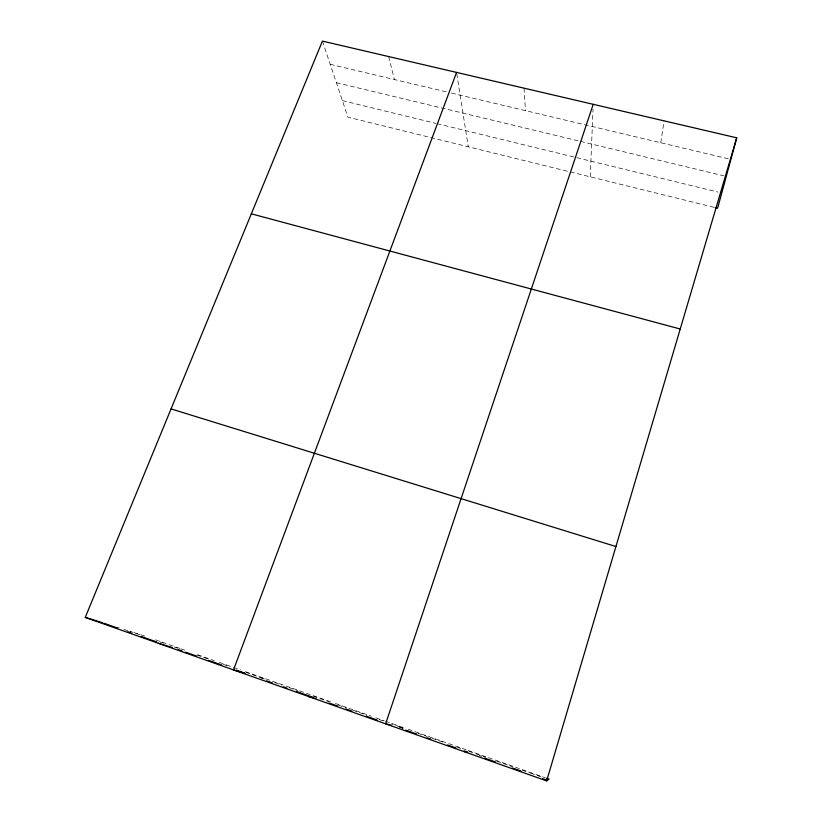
<?xml version="1.0" encoding="UTF-8"?>
<svg xmlns="http://www.w3.org/2000/svg" width="822" height="822" viewBox="0 0 822 822"><rect width="100%" height="100%" fill="white"/><g stroke="black" fill="none" stroke-linecap="round" stroke-linejoin="round"><path stroke-width="0.62" stroke-dasharray="4.11 3.08" d="M590.237 176.833L593.032 109.254M660.765 142.761L664.094 120.865M330.197 64.301L446.5 91.9M451.463 93.081L728.415 158.821M400.15 727.316L403.304 728.076L391.251 723.812M336.362 82.673L579.325 141.086M580.548 141.384L723.781 175.826M342.384 100.623L435.804 123.362M437.047 123.67L718.079 192.091M713.907 207.288L347.932 117.166L322.81 42.261M260.523 677.821L265.27 679.208L246.055 672.406M116.662 627.165L119.098 627.926M123.968 629.447L128.838 630.967M144.723 636.012L130.061 631.337L140.788 635.139M155.564 639.845L179.628 648.363M180.84 648.794L185.649 650.5M197.691 654.754L214.45 660.693M219.217 662.378L232.297 667.002M233.489 667.423L240.62 669.951M245.388 671.636L330.557 701.783M335.376 703.488L371.174 716.157M375.942 717.842L384.285 720.802M385.477 721.223L405.729 728.384M408.113 729.227L466.917 750.044M468.119 750.476L545.479 777.848M159.858 641.89L163.434 643.153M174.161 646.955L177.737 648.219M196.807 654.97L207.617 658.802M223.235 664.33L230.437 666.878M274.836 682.599L282.008 685.137M289.18 687.675L297.554 690.634M313.09 696.142L328.636 701.639M338.232 705.04L346.668 708.03M352.7 710.157L367.157 715.284M379.209 719.548L384.028 721.254M417.648 733.152L427.204 736.543M431.982 738.228L445.134 742.883M457.083 747.116L463.053 749.232M469.033 751.349L475.003 753.466M476.215 753.887L485.864 757.309M496.714 761.151L512.394 766.7M522.052 770.122L529.286 772.68M530.488 773.101L543.763 777.807M399.235 727.234L402.811 728.508M479.257 755.582L481.671 756.435M388.683 56.564L394.416 79.539M456.765 73.682L468.273 146.799M524.076 88.18L525.464 110.641"/><path stroke-width="1.23" d="M546.692 778.28L549.106 779.133L546.651 780.9L85.262 617.384L322.419 41.1L736.738 137.819L717.627 208.202L715.15 207.586M546.651 780.9L736.738 137.819M593.227 104.322L385.631 723.843L391.436 725.23M456.57 72.418L233.489 669.92L244.853 673.239M464.985 751.955L466.958 752.253M251.347 213.823L680.226 329.006M308.497 696.501L315.853 698.515M158.338 643.287L172.291 647.52M171.058 408.904L615.925 546.538M85.262 617.384L102.853 622.871M104.045 623.292L117.217 627.957M127.985 631.769L131.571 633.043M141.148 636.433L156.704 641.941M178.292 649.596L181.919 650.88M185.546 652.165L196.427 656.018M208.511 660.302L221.806 665.008M236.315 670.146L244.781 673.146M266.482 680.832L272.503 682.969M283.354 686.812L286.97 688.086M296.608 691.508L312.278 697.056M329.088 703.016L337.482 705.985M345.867 708.954L351.857 711.081M366.232 716.168L377.021 719.99M405.719 730.152L416.456 733.964M427.183 737.766L430.769 739.029M447.466 744.948L455.82 747.907M464.163 750.866L467.739 752.13M484.631 758.11L495.502 761.963M512.404 767.954L520.85 770.944M542.582 778.639L547.411 780.355"/></g></svg>
